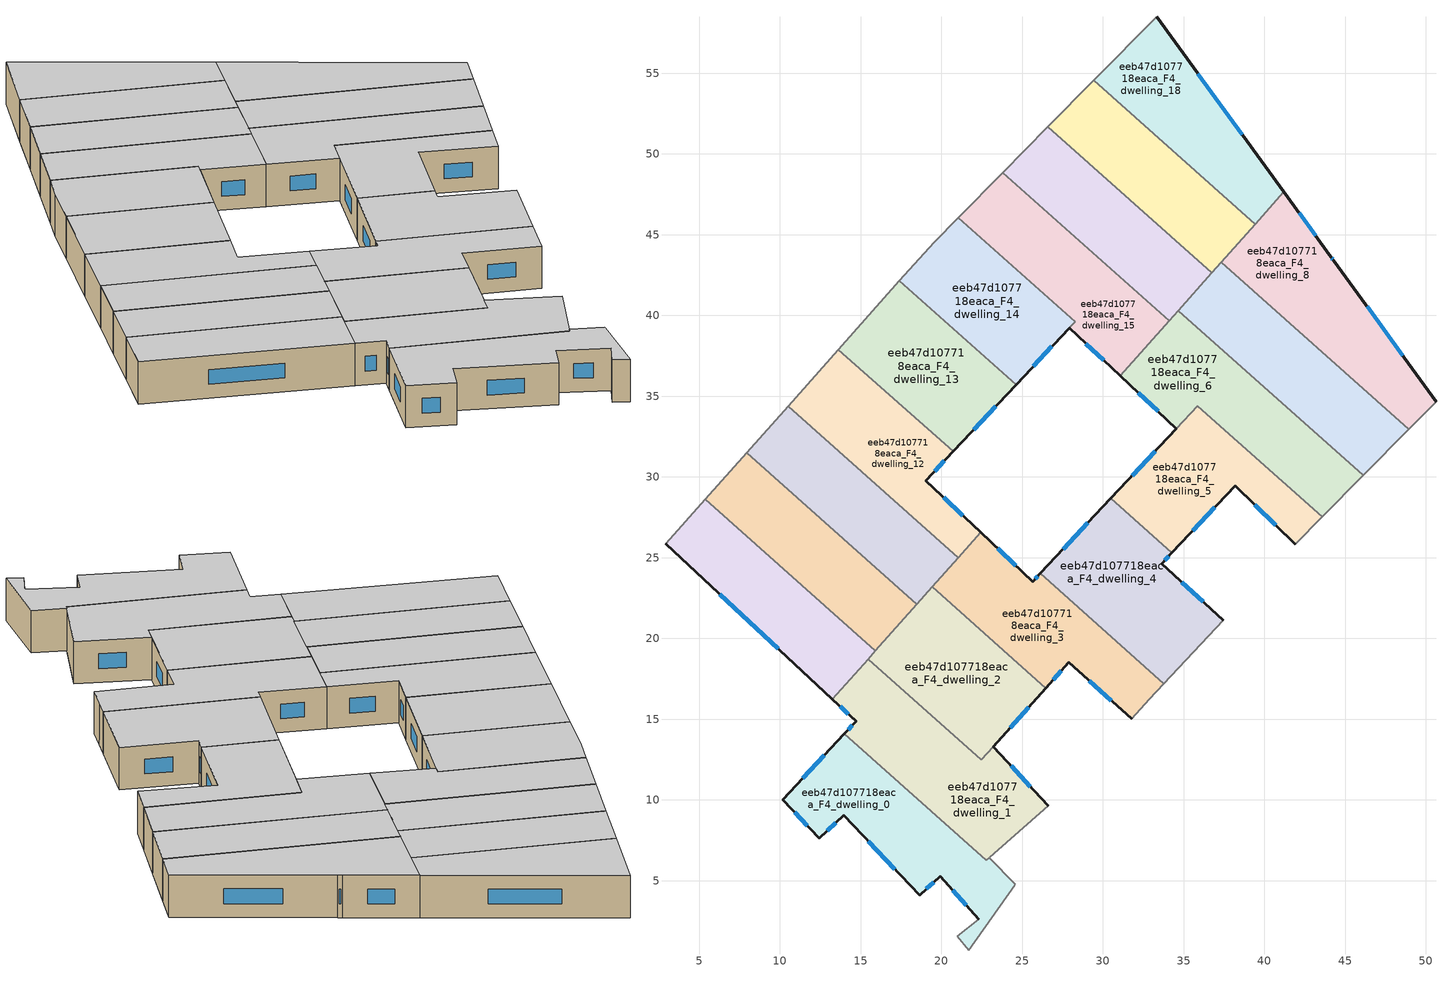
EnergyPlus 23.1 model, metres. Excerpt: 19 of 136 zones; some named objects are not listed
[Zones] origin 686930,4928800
eeb47d107718eaca_F4_dwelling_0
 floor to eeb47d107718eaca_F3_dwelling_0 (EU_floor_Construction): 22.98,6.44 24.58,4.78 24.53,4.71 21.7,0.7 20.98,1.57 22.31,2.61 19.94,5.29 18.66,4.11 13.96,9.07 12.45,7.63 10.18,10.03 13.99,14.1 22.79,6.27 z12
 wall outside (EU_wall_Construction): 13.99,14.1 10.18,10.03 12.45,7.63 13.96,9.07 18.66,4.11 19.94,5.29 22.31,2.61 z12:15
 wall adiabatic (EU_wall_Construction): 22.31,2.61 20.98,1.57 21.7,0.7 24.53,4.71 24.58,4.78 22.98,6.44 z12:15
 wall to eeb47d107718eaca_F4_dwelling_1 (EU_wall_Construction): 22.98,6.44 22.79,6.27 13.99,14.1 z12:15
 window (EU_Window_Construction): 20.71,4.41 21.54,3.48 / 19.07,4.49 19.52,4.9 / 15.49,7.45 17.13,5.72 / 12.94,8.1 13.47,8.6 / 10.92,9.25 11.71,8.41 / 12.75,12.77 11.42,11.35 z12.98:14.02
 ceiling to eeb47d107718eaca_F5_dwelling_0 (EU_floor_Construction): 21.7,0.7 24.53,4.71 24.58,4.78 22.98,6.44 22.79,6.27 13.99,14.1 10.18,10.03 12.45,7.63 13.96,9.07 18.66,4.11 19.94,5.29 22.31,2.61 20.98,1.57 z15
eeb47d107718eaca_F4_dwelling_1
 floor to eeb47d107718eaca_F3_dwelling_1 (EU_floor_Construction): 23.2,13.29 26.63,9.63 22.98,6.44 22.79,6.27 13.99,14.1 14.72,14.88 13.25,16.24 15.46,18.73 22.47,12.49 z12
 wall outside (EU_wall_Construction): 13.25,16.24 14.72,14.88 13.99,14.1 / 26.63,9.63 23.2,13.29 z12:15
 wall adiabatic (EU_wall_Construction): 22.98,6.44 26.63,9.63 z12:15
 wall to eeb47d107718eaca_F4_dwelling_9 (EU_wall_Construction): 15.46,18.73 13.25,16.24 z12:15
 wall to eeb47d107718eaca_F4_dwelling_2 (EU_wall_Construction): 23.2,13.29 22.47,12.49 15.46,18.73 z12:15
 window (EU_Window_Construction): 14.48,14.62 14.23,14.35 / 13.73,15.8 14.24,15.32 / 25.51,10.83 24.31,12.1 z12.98:14.02
 ceiling to eeb47d107718eaca_F5_dwelling_1 (EU_floor_Construction): 26.63,9.63 23.2,13.29 22.47,12.49 15.46,18.73 13.25,16.24 14.72,14.88 13.99,14.1 22.79,6.27 22.98,6.44 z15
eeb47d107718eaca_F4_dwelling_10
 floor to eeb47d107718eaca_F3_dwelling_10 (EU_floor_Construction): 18.48,22.12 15.92,19.24 5.38,28.62 7.94,31.5 z12
 wall to eeb47d107718eaca_F4_dwelling_9 (EU_wall_Construction): 5.38,28.62 15.92,19.24 z12:15
 wall adiabatic (EU_wall_Construction): 7.94,31.5 5.38,28.62 z12:15
 wall to eeb47d107718eaca_F4_dwelling_11 (EU_wall_Construction): 18.48,22.12 7.94,31.5 z12:15
 wall to eeb47d107718eaca_F4_dwelling_2 (EU_wall_Construction): 15.92,19.24 18.48,22.12 z12:15
 ceiling to eeb47d107718eaca_F5_dwelling_10 (EU_floor_Construction): 15.92,19.24 18.48,22.12 7.94,31.5 5.38,28.62 z15
eeb47d107718eaca_F4_dwelling_11
 floor to eeb47d107718eaca_F3_dwelling_11 (EU_floor_Construction): 21.05,25 18.48,22.12 7.94,31.5 10.51,34.38 z12
 wall adiabatic (EU_wall_Construction): 10.51,34.38 7.94,31.5 z12:15
 wall to eeb47d107718eaca_F4_dwelling_12 (EU_wall_Construction): 21.05,25 10.51,34.38 z12:15
 wall to eeb47d107718eaca_F4_dwelling_3 (EU_wall_Construction): 19.43,23.19 21.05,25 z12:15
 wall to eeb47d107718eaca_F4_dwelling_2 (EU_wall_Construction): 18.48,22.12 19.43,23.19 z12:15
 ceiling to eeb47d107718eaca_F5_dwelling_11 (EU_floor_Construction): 18.48,22.12 21.05,25 10.51,34.38 7.94,31.5 z15
eeb47d107718eaca_F4_dwelling_12
 floor to eeb47d107718eaca_F3_dwelling_12 (EU_floor_Construction): 20.72,31.58 19.03,29.77 22.43,26.56 21.05,25 10.51,34.38 13.63,37.89 z12
 wall outside (EU_wall_Construction): 22.43,26.56 19.03,29.77 20.72,31.58 z12:15
 wall adiabatic (EU_wall_Construction): 13.63,37.89 10.51,34.38 z12:15
 wall to eeb47d107718eaca_F4_dwelling_13 (EU_wall_Construction): 20.72,31.58 13.63,37.89 z12:15
 wall to eeb47d107718eaca_F4_dwelling_3 (EU_wall_Construction): 21.05,25.01 22.43,26.56 z12:15
 window (EU_Window_Construction): 21.32,27.61 20.13,28.73 / 19.58,30.36 20.17,30.99 z12.98:14.02
 ceiling to eeb47d107718eaca_F5_dwelling_12 (EU_floor_Construction): 21.05,25 22.43,26.56 19.03,29.77 20.72,31.58 13.63,37.89 10.51,34.38 z15
eeb47d107718eaca_F4_dwelling_13
 floor to eeb47d107718eaca_F3_dwelling_13 (EU_floor_Construction): 24.62,35.71 20.72,31.58 13.63,37.89 17.41,42.14 z12
 wall outside (EU_wall_Construction): 20.72,31.58 24.62,35.71 z12:15
 wall adiabatic (EU_wall_Construction): 17.41,42.14 13.63,37.89 z12:15
 wall to eeb47d107718eaca_F4_dwelling_14 (EU_wall_Construction): 24.62,35.71 17.41,42.14 z12:15
 window (EU_Window_Construction): 21.99,32.92 23.35,34.37 z12.98:14.02
 ceiling to eeb47d107718eaca_F5_dwelling_13 (EU_floor_Construction): 20.72,31.58 24.62,35.71 17.41,42.14 13.63,37.89 z15
eeb47d107718eaca_F4_dwelling_14
 floor to eeb47d107718eaca_F3_dwelling_14 (EU_floor_Construction): 28.28,39.61 24.62,35.71 17.41,42.14 19.55,44.54 21.04,46.05 z12
 wall outside (EU_wall_Construction): 24.62,35.71 27.92,39.22 z12:15
 wall adiabatic (EU_wall_Construction): 21.04,46.05 19.55,44.54 17.41,42.14 z12:15
 wall to eeb47d107718eaca_F4_dwelling_15 (EU_wall_Construction): 27.93,39.22 28.29,39.61 / 28.28,39.61 21.04,46.05 z12:15
 window (EU_Window_Construction): 25.7,36.85 26.85,38.08 z12.98:14.02
 ceiling to eeb47d107718eaca_F5_dwelling_14 (EU_floor_Construction): 24.62,35.71 28.28,39.61 21.04,46.05 19.55,44.54 17.41,42.14 z15
eeb47d107718eaca_F4_dwelling_15
 floor to eeb47d107718eaca_F3_dwelling_15 (EU_floor_Construction): 34.1,39.67 31.07,36.27 27.93,39.22 28.29,39.61 21.04,46.05 23.8,48.84 z12
 wall outside (EU_wall_Construction): 27.93,39.22 31.07,36.27 z12:15
 wall adiabatic (EU_wall_Construction): 23.8,48.84 21.04,46.05 z12:15
 wall to eeb47d107718eaca_F4_dwelling_16 (EU_wall_Construction): 34.1,39.67 23.8,48.84 z12:15
 wall to eeb47d107718eaca_F4_dwelling_6 (EU_wall_Construction): 31.07,36.27 34.1,39.67 z12:15
 window (EU_Window_Construction): 28.95,38.26 30.05,37.23 z12.98:14.02
 ceiling to eeb47d107718eaca_F5_dwelling_15 (EU_floor_Construction): 31.07,36.27 34.1,39.67 23.8,48.84 21.04,46.05 28.29,39.61 27.93,39.22 z15
eeb47d107718eaca_F4_dwelling_16
 floor to eeb47d107718eaca_F3_dwelling_16 (EU_floor_Construction): 36.74,42.65 34.1,39.67 23.8,48.84 26.59,51.68 z12
 wall adiabatic (EU_wall_Construction): 26.59,51.68 23.8,48.84 z12:15
 wall to eeb47d107718eaca_F4_dwelling_17 (EU_wall_Construction): 36.74,42.65 26.59,51.68 z12:15
 wall to eeb47d107718eaca_F4_dwelling_7 (EU_wall_Construction): 34.66,40.3 36.74,42.65 z12:15
 wall to eeb47d107718eaca_F4_dwelling_6 (EU_wall_Construction): 34.1,39.68 34.66,40.3 z12:15
 ceiling to eeb47d107718eaca_F5_dwelling_16 (EU_floor_Construction): 34.1,39.67 36.74,42.65 26.59,51.68 23.8,48.84 z15
eeb47d107718eaca_F4_dwelling_17
 floor to eeb47d107718eaca_F3_dwelling_17 (EU_floor_Construction): 39.43,45.66 36.74,42.65 26.59,51.68 29.44,54.55 z12
 wall adiabatic (EU_wall_Construction): 29.44,54.55 26.59,51.68 z12:15
 wall to eeb47d107718eaca_F4_dwelling_18 (EU_wall_Construction): 39.43,45.66 29.44,54.55 z12:15
 wall to eeb47d107718eaca_F4_dwelling_8 (EU_wall_Construction): 37.32,43.3 39.43,45.66 z12:15
 wall to eeb47d107718eaca_F4_dwelling_7 (EU_wall_Construction): 36.74,42.65 37.32,43.3 z12:15
 ceiling to eeb47d107718eaca_F5_dwelling_17 (EU_floor_Construction): 36.74,42.65 39.43,45.66 29.44,54.55 26.59,51.68 z15
eeb47d107718eaca_F4_dwelling_18
 floor to eeb47d107718eaca_F3_dwelling_18 (EU_floor_Construction): 33.33,58.49 41.2,47.65 39.43,45.66 29.44,54.55 z12
 wall outside (EU_wall_Construction): 41.2,47.65 33.33,58.49 z12:15
 wall adiabatic (EU_wall_Construction): 33.33,58.49 29.44,54.55 z12:15
 wall to eeb47d107718eaca_F4_dwelling_8 (EU_wall_Construction): 39.43,45.66 41.2,47.65 z12:15
 window (EU_Window_Construction): 38.64,51.18 35.89,54.97 z12.98:14.02
 ceiling to eeb47d107718eaca_F5_dwelling_18 (EU_floor_Construction): 39.43,45.66 41.2,47.65 33.33,58.49 29.44,54.55 z15
eeb47d107718eaca_F4_dwelling_2
 floor to eeb47d107718eaca_F3_dwelling_2 (EU_floor_Construction): 26.47,16.93 22.47,12.49 15.46,18.73 19.43,23.19 z12
 wall outside (EU_wall_Construction): 23.2,13.3 26.47,16.93 z12:15
 wall to eeb47d107718eaca_F4_dwelling_3 (EU_wall_Construction): 26.47,16.93 19.43,23.19 z12:15
 wall to eeb47d107718eaca_F4_dwelling_9 (EU_wall_Construction): 15.92,19.24 15.46,18.73 z12:15
 window (EU_Window_Construction): 24.26,14.48 25.41,15.75 z12.98:14.02
 ceiling to eeb47d107718eaca_F5_dwelling_2 (EU_floor_Construction): 22.47,12.49 26.47,16.93 19.43,23.19 15.46,18.73 z15
eeb47d107718eaca_F4_dwelling_3
 floor to eeb47d107718eaca_F3_dwelling_3 (EU_floor_Construction): 26.12,24.02 33.78,17.2 32.88,16.23 31.78,15.01 27.9,18.51 26.47,16.93 19.43,23.19 22.43,26.56 25.65,23.52 z12
 wall outside (EU_wall_Construction): 26.47,16.93 27.9,18.51 31.78,15.01 / 26.12,24.02 25.65,23.52 22.43,26.56 z12:15
 wall to eeb47d107718eaca_F4_dwelling_4 (EU_wall_Construction): 33.78,17.2 26.12,24.02 z12:15
 wall adiabatic (EU_wall_Construction): 31.78,15.01 32.88,16.23 33.78,17.2 z12:15
 window (EU_Window_Construction): 29.16,17.38 30.52,16.15 / 26.93,17.44 27.43,18 / 24.6,24.51 23.48,25.57 / 25.96,23.86 25.8,23.69 z12.98:14.02
 ceiling to eeb47d107718eaca_F5_dwelling_3 (EU_floor_Construction): 32.88,16.23 33.78,17.2 26.12,24.02 25.65,23.52 22.43,26.56 19.43,23.19 26.47,16.93 27.9,18.51 31.78,15.01 z15
eeb47d107718eaca_F4_dwelling_4
 floor to eeb47d107718eaca_F3_dwelling_4 (EU_floor_Construction): 34.28,25.31 33.64,24.63 37.46,21.12 33.78,17.2 26.12,24.02 30.49,28.68 z12
 wall outside (EU_wall_Construction): 37.46,21.12 33.64,24.63 34.28,25.31 / 30.49,28.68 26.12,24.02 z12:15
 wall adiabatic (EU_wall_Construction): 33.78,17.2 37.46,21.12 z12:15
 wall to eeb47d107718eaca_F4_dwelling_5 (EU_wall_Construction): 34.28,25.31 30.49,28.68 z12:15
 window (EU_Window_Construction): 36.21,22.27 34.88,23.49 / 29.07,27.16 27.54,25.54 / 33.85,24.85 34.07,25.09 z12.98:14.02
 ceiling to eeb47d107718eaca_F5_dwelling_4 (EU_floor_Construction): 33.78,17.2 37.46,21.12 33.64,24.63 34.28,25.31 30.49,28.68 26.12,24.02 z15
eeb47d107718eaca_F4_dwelling_5
 floor to eeb47d107718eaca_F3_dwelling_5 (EU_floor_Construction): 43.58,27.52 41.92,25.83 38.21,29.46 34.28,25.31 30.49,28.68 35.87,34.39 z12
 wall outside (EU_wall_Construction): 34.28,25.31 38.21,29.46 41.92,25.83 / 34.55,32.99 30.49,28.68 z12:15
 wall adiabatic (EU_wall_Construction): 41.92,25.83 43.58,27.52 z12:15
 wall to eeb47d107718eaca_F4_dwelling_6 (EU_wall_Construction): 35.86,34.39 34.55,32.99 / 43.58,27.52 35.87,34.39 z12:15
 window (EU_Window_Construction): 35.56,26.66 36.93,28.11 / 39.41,28.28 40.71,27.01 / 33.23,31.59 31.81,30.08 z12.98:14.02
 ceiling to eeb47d107718eaca_F5_dwelling_5 (EU_floor_Construction): 41.92,25.83 43.58,27.52 35.87,34.39 30.49,28.68 34.28,25.31 38.21,29.46 z15
eeb47d107718eaca_F4_dwelling_6
 floor to eeb47d107718eaca_F3_dwelling_6 (EU_floor_Construction): 46.12,30.1 43.58,27.52 35.86,34.39 34.55,32.99 31.07,36.27 34.66,40.3 z12
 wall outside (EU_wall_Construction): 31.07,36.27 34.55,32.99 z12:15
 wall to eeb47d107718eaca_F4_dwelling_7 (EU_wall_Construction): 46.12,30.1 34.66,40.3 z12:15
 wall adiabatic (EU_wall_Construction): 43.58,27.52 46.12,30.1 z12:15
 window (EU_Window_Construction): 32.2,35.2 33.42,34.06 z12.98:14.02
 ceiling to eeb47d107718eaca_F5_dwelling_6 (EU_floor_Construction): 43.58,27.52 46.12,30.1 34.66,40.3 31.07,36.27 34.55,32.99 35.86,34.39 z15
eeb47d107718eaca_F4_dwelling_7
 floor to eeb47d107718eaca_F3_dwelling_7 (EU_floor_Construction): 48.94,32.96 46.16,30.13 46.12,30.1 34.66,40.3 37.32,43.3 z12
 wall to eeb47d107718eaca_F4_dwelling_8 (EU_wall_Construction): 48.94,32.96 37.32,43.3 z12:15
 wall adiabatic (EU_wall_Construction): 46.12,30.1 46.16,30.13 48.94,32.96 z12:15
 ceiling to eeb47d107718eaca_F5_dwelling_7 (EU_floor_Construction): 46.16,30.13 48.94,32.96 37.32,43.3 34.66,40.3 46.12,30.1 z15
eeb47d107718eaca_F4_dwelling_8
 floor to eeb47d107718eaca_F3_dwelling_8 (EU_floor_Construction): 44.3,43.39 50.63,34.66 48.94,32.96 37.32,43.3 41.2,47.65 44.12,43.63 z12
 wall outside (EU_wall_Construction): 50.63,34.66 44.3,43.39 44.12,43.63 41.2,47.65 z12:15
 wall adiabatic (EU_wall_Construction): 48.94,32.96 50.63,34.66 z12:15
 window (EU_Window_Construction): 43.17,44.94 42.15,46.35 / 44.24,43.47 44.18,43.56 / 48.57,37.5 46.36,40.55 z12.98:14.02
 ceiling to eeb47d107718eaca_F5_dwelling_8 (EU_floor_Construction): 48.94,32.96 50.63,34.66 44.3,43.39 44.12,43.63 41.2,47.65 37.32,43.3 z15
eeb47d107718eaca_F4_dwelling_9
 floor to eeb47d107718eaca_F3_dwelling_9 (EU_floor_Construction): 15.92,19.24 13.25,16.24 2.92,25.86 5.38,28.62 z12
 wall outside (EU_wall_Construction): 2.92,25.86 13.25,16.24 z12:15
 wall adiabatic (EU_wall_Construction): 5.38,28.62 2.92,25.86 z12:15
 window (EU_Window_Construction): 6.28,22.73 9.89,19.37 z12.98:14.02
 ceiling to eeb47d107718eaca_F5_dwelling_9 (EU_floor_Construction): 13.25,16.24 15.92,19.24 5.38,28.62 2.92,25.86 z15
[Building]
EU S2 Campaign: North Axis=0; Terrain=City; Solar Distribution=FullExterior
[Site:Location]
Bologna: Latitude=44.5; Longitude=11.25; Time Zone=1; Elevation=37
[SizingPeriod:WeatherFileDays]
AnnualSizingPeriod: Begin Month=1; Begin Day of Month=1; End Month=12; End Day of Month=31; Day of Week for Start Day=Monday; Use Weather File Daylight Saving Period=No; Use Weather File Rain and Snow Indicators=No
[MATERIAL]
EU_InternalMass_Material: Roughness=MediumRough; Thickness=0.1; Conductivity=1; Density=1800; Specific Heat=900; Thermal Absorptance=0.9; Solar Absorptance=0.7; Visible Absorptance=0.7
[MATERIAL:NOMASS] Roughness=MediumRough; Thermal Absorptance=0.9; Solar Absorptance=0.7; Visible Absorptance=0.7
Name | Thermal Resistance
EU_wall_NoMass | 0.905828
EU_floor_NoMass | 0.67114
[WINDOWMATERIAL:SIMPLEGLAZINGSYSTEM]
EU_Window_SimpleGlazing: UFactor=4.52486; Solar Heat Gain Coefficient=0.85; Visible Transmittance=0.85
[CONSTRUCTION]
EU_wall_Construction: EU_wall_NoMass
EU_floor_Construction: EU_floor_NoMass
EU_Window_Construction: EU_Window_SimpleGlazing
EU_InternalMass_Construction: EU_InternalMass_Material
[ZONE] Type=1; Multiplier=1; Ceiling Height=autocalculate; Floor Area=autocalculate; Part of Total Floor Area=Yes
Name | Volume
eeb47d107718eaca_F4_dwelling_0 | 182.557
eeb47d107718eaca_F4_dwelling_1 | 193.08
eeb47d107718eaca_F4_dwelling_10 | 163.303
eeb47d107718eaca_F4_dwelling_11 | 163.243
eeb47d107718eaca_F4_dwelling_12 | 163.288
eeb47d107718eaca_F4_dwelling_13 | 163.271
eeb47d107718eaca_F4_dwelling_14 | 155.679
eeb47d107718eaca_F4_dwelling_15 | 170.788
eeb47d107718eaca_F4_dwelling_16 | 163.302
eeb47d107718eaca_F4_dwelling_17 | 163.268
eeb47d107718eaca_F4_dwelling_18 | 163.282
eeb47d107718eaca_F4_dwelling_2 | 168.565
eeb47d107718eaca_F4_dwelling_3 | 181.417
eeb47d107718eaca_F4_dwelling_4 | 181.404
eeb47d107718eaca_F4_dwelling_5 | 154.619
eeb47d107718eaca_F4_dwelling_6 | 192.024
eeb47d107718eaca_F4_dwelling_7 | 185.857
eeb47d107718eaca_F4_dwelling_8 | 193.088
eeb47d107718eaca_F4_dwelling_9 | 163.255
[INTERNALMASS] Construction=EU_InternalMass_Construction
Name | Zone or ZoneList | Surface Area
eeb47d107718eaca_F4_dwelling_0_EU_InternalMass | eeb47d107718eaca_F4_dwelling_0 | 60.8521
eeb47d107718eaca_F4_dwelling_1_EU_InternalMass | eeb47d107718eaca_F4_dwelling_1 | 64.3628
eeb47d107718eaca_F4_dwelling_2_EU_InternalMass | eeb47d107718eaca_F4_dwelling_2 | 56.2024
eeb47d107718eaca_F4_dwelling_3_EU_InternalMass | eeb47d107718eaca_F4_dwelling_3 | 60.4723
eeb47d107718eaca_F4_dwelling_4_EU_InternalMass | eeb47d107718eaca_F4_dwelling_4 | 60.4682
eeb47d107718eaca_F4_dwelling_5_EU_InternalMass | eeb47d107718eaca_F4_dwelling_5 | 51.5604
eeb47d107718eaca_F4_dwelling_6_EU_InternalMass | eeb47d107718eaca_F4_dwelling_6 | 64.0023
eeb47d107718eaca_F4_dwelling_7_EU_InternalMass | eeb47d107718eaca_F4_dwelling_7 | 61.9569
eeb47d107718eaca_F4_dwelling_8_EU_InternalMass | eeb47d107718eaca_F4_dwelling_8 | 64.3634
eeb47d107718eaca_F4_dwelling_9_EU_InternalMass | eeb47d107718eaca_F4_dwelling_9 | 54.4182
eeb47d107718eaca_F4_dwelling_10_EU_InternalMass | eeb47d107718eaca_F4_dwelling_10 | 54.4345
eeb47d107718eaca_F4_dwelling_11_EU_InternalMass | eeb47d107718eaca_F4_dwelling_11 | 54.4146
eeb47d107718eaca_F4_dwelling_12_EU_InternalMass | eeb47d107718eaca_F4_dwelling_12 | 54.429
eeb47d107718eaca_F4_dwelling_13_EU_InternalMass | eeb47d107718eaca_F4_dwelling_13 | 54.4237
eeb47d107718eaca_F4_dwelling_14_EU_InternalMass | eeb47d107718eaca_F4_dwelling_14 | 51.9073
eeb47d107718eaca_F4_dwelling_15_EU_InternalMass | eeb47d107718eaca_F4_dwelling_15 | 56.93
eeb47d107718eaca_F4_dwelling_16_EU_InternalMass | eeb47d107718eaca_F4_dwelling_16 | 54.4339
eeb47d107718eaca_F4_dwelling_17_EU_InternalMass | eeb47d107718eaca_F4_dwelling_17 | 54.4225
eeb47d107718eaca_F4_dwelling_18_EU_InternalMass | eeb47d107718eaca_F4_dwelling_18 | 54.4269
[OTHEREQUIPMENT] Fuel Type=Electricity; Design Level Calculation Method=Watts/Area; Power per Zone Floor Area=1; Fraction Latent=0; Fraction Radiant=0; Fraction Lost=0; Carbon Dioxide Generation Rate=0; EndUse Subcategory=EU_Step8_InternalGains
Name | Zone or ZoneList or Space or SpaceList | Schedule
EU_Step8_InternalGain_eeb47d107718eaca_F4_dwelling_0_f000 | eeb47d107718eaca_F4_dwelling_0 | EU_Step8_GainSchedule_eeb47d107718eaca_F4_dwelling_0_f000
EU_Step8_InternalGain_eeb47d107718eaca_F4_dwelling_1_f000 | eeb47d107718eaca_F4_dwelling_1 | EU_Step8_GainSchedule_eeb47d107718eaca_F4_dwelling_1_f000
EU_Step8_InternalGain_eeb47d107718eaca_F4_dwelling_2_f000 | eeb47d107718eaca_F4_dwelling_2 | EU_Step8_GainSchedule_eeb47d107718eaca_F4_dwelling_2_f000
EU_Step8_InternalGain_eeb47d107718eaca_F4_dwelling_3_f000 | eeb47d107718eaca_F4_dwelling_3 | EU_Step8_GainSchedule_eeb47d107718eaca_F4_dwelling_3_f000
EU_Step8_InternalGain_eeb47d107718eaca_F4_dwelling_4_f000 | eeb47d107718eaca_F4_dwelling_4 | EU_Step8_GainSchedule_eeb47d107718eaca_F4_dwelling_4_f000
EU_Step8_InternalGain_eeb47d107718eaca_F4_dwelling_5_f000 | eeb47d107718eaca_F4_dwelling_5 | EU_Step8_GainSchedule_eeb47d107718eaca_F4_dwelling_5_f000
EU_Step8_InternalGain_eeb47d107718eaca_F4_dwelling_6_f000 | eeb47d107718eaca_F4_dwelling_6 | EU_Step8_GainSchedule_eeb47d107718eaca_F4_dwelling_6_f000
EU_Step8_InternalGain_eeb47d107718eaca_F4_dwelling_7_f000 | eeb47d107718eaca_F4_dwelling_7 | EU_Step8_GainSchedule_eeb47d107718eaca_F4_dwelling_7_f000
EU_Step8_InternalGain_eeb47d107718eaca_F4_dwelling_8_f000 | eeb47d107718eaca_F4_dwelling_8 | EU_Step8_GainSchedule_eeb47d107718eaca_F4_dwelling_8_f000
EU_Step8_InternalGain_eeb47d107718eaca_F4_dwelling_9_f000 | eeb47d107718eaca_F4_dwelling_9 | EU_Step8_GainSchedule_eeb47d107718eaca_F4_dwelling_9_f000
EU_Step8_InternalGain_eeb47d107718eaca_F4_dwelling_10_f000 | eeb47d107718eaca_F4_dwelling_10 | EU_Step8_GainSchedule_eeb47d107718eaca_F4_dwelling_10_f000
EU_Step8_InternalGain_eeb47d107718eaca_F4_dwelling_11_f000 | eeb47d107718eaca_F4_dwelling_11 | EU_Step8_GainSchedule_eeb47d107718eaca_F4_dwelling_11_f000
EU_Step8_InternalGain_eeb47d107718eaca_F4_dwelling_12_f000 | eeb47d107718eaca_F4_dwelling_12 | EU_Step8_GainSchedule_eeb47d107718eaca_F4_dwelling_12_f000
EU_Step8_InternalGain_eeb47d107718eaca_F4_dwelling_13_f000 | eeb47d107718eaca_F4_dwelling_13 | EU_Step8_GainSchedule_eeb47d107718eaca_F4_dwelling_13_f000
EU_Step8_InternalGain_eeb47d107718eaca_F4_dwelling_14_f000 | eeb47d107718eaca_F4_dwelling_14 | EU_Step8_GainSchedule_eeb47d107718eaca_F4_dwelling_14_f000
EU_Step8_InternalGain_eeb47d107718eaca_F4_dwelling_15_f000 | eeb47d107718eaca_F4_dwelling_15 | EU_Step8_GainSchedule_eeb47d107718eaca_F4_dwelling_15_f000
EU_Step8_InternalGain_eeb47d107718eaca_F4_dwelling_16_f000 | eeb47d107718eaca_F4_dwelling_16 | EU_Step8_GainSchedule_eeb47d107718eaca_F4_dwelling_16_f000
EU_Step8_InternalGain_eeb47d107718eaca_F4_dwelling_17_f000 | eeb47d107718eaca_F4_dwelling_17 | EU_Step8_GainSchedule_eeb47d107718eaca_F4_dwelling_17_f000
EU_Step8_InternalGain_eeb47d107718eaca_F4_dwelling_18_f000 | eeb47d107718eaca_F4_dwelling_18 | EU_Step8_GainSchedule_eeb47d107718eaca_F4_dwelling_18_f000
[ZONEVENTILATION:DESIGNFLOWRATE] Schedule=EU_AlwaysOn; Design Flow Rate Calculation Method=AirChanges/Hour; Air Changes per Hour=0.73129; Ventilation Type=Natural; Fan Pressure Rise=0; Fan Total Efficiency=1; Constant Term Coefficient=1; Temperature Term Coefficient=0; Velocity Term Coefficient=0; Velocity Squared Term Coefficient=0; Minimum Indoor Temperature=-100; Maximum Indoor Temperature=100; Delta Temperature=-100; Minimum Outdoor Temperature=-100; Maximum Outdoor Temperature=100; Maximum Wind Speed=40
Name | Zone or ZoneList or Space or SpaceList
EU_ConstantAir_eeb47d107718eaca_F4_dwelling_0 | eeb47d107718eaca_F4_dwelling_0
EU_ConstantAir_eeb47d107718eaca_F4_dwelling_1 | eeb47d107718eaca_F4_dwelling_1
EU_ConstantAir_eeb47d107718eaca_F4_dwelling_2 | eeb47d107718eaca_F4_dwelling_2
EU_ConstantAir_eeb47d107718eaca_F4_dwelling_3 | eeb47d107718eaca_F4_dwelling_3
EU_ConstantAir_eeb47d107718eaca_F4_dwelling_4 | eeb47d107718eaca_F4_dwelling_4
EU_ConstantAir_eeb47d107718eaca_F4_dwelling_5 | eeb47d107718eaca_F4_dwelling_5
EU_ConstantAir_eeb47d107718eaca_F4_dwelling_6 | eeb47d107718eaca_F4_dwelling_6
EU_ConstantAir_eeb47d107718eaca_F4_dwelling_7 | eeb47d107718eaca_F4_dwelling_7
EU_ConstantAir_eeb47d107718eaca_F4_dwelling_8 | eeb47d107718eaca_F4_dwelling_8
EU_ConstantAir_eeb47d107718eaca_F4_dwelling_9 | eeb47d107718eaca_F4_dwelling_9
EU_ConstantAir_eeb47d107718eaca_F4_dwelling_10 | eeb47d107718eaca_F4_dwelling_10
EU_ConstantAir_eeb47d107718eaca_F4_dwelling_11 | eeb47d107718eaca_F4_dwelling_11
EU_ConstantAir_eeb47d107718eaca_F4_dwelling_12 | eeb47d107718eaca_F4_dwelling_12
EU_ConstantAir_eeb47d107718eaca_F4_dwelling_13 | eeb47d107718eaca_F4_dwelling_13
EU_ConstantAir_eeb47d107718eaca_F4_dwelling_14 | eeb47d107718eaca_F4_dwelling_14
EU_ConstantAir_eeb47d107718eaca_F4_dwelling_15 | eeb47d107718eaca_F4_dwelling_15
EU_ConstantAir_eeb47d107718eaca_F4_dwelling_16 | eeb47d107718eaca_F4_dwelling_16
EU_ConstantAir_eeb47d107718eaca_F4_dwelling_17 | eeb47d107718eaca_F4_dwelling_17
EU_ConstantAir_eeb47d107718eaca_F4_dwelling_18 | eeb47d107718eaca_F4_dwelling_18
[HVACTEMPLATE:ZONE:IDEALLOADSAIRSYSTEM] System Availability Schedule=EU_AlwaysOn; Maximum Heating Supply Air Temperature=50; Minimum Cooling Supply Air Temperature=13; Maximum Heating Supply Air Humidity Ratio=0.0156; Minimum Cooling Supply Air Humidity Ratio=0.0077; Heating Limit=NoLimit; Cooling Limit=NoLimit; Heating Availability Schedule=EU_AlwaysOn; Cooling Availability Schedule=EU_CoolingOff; Dehumidification Control Type=ConstantSensibleHeatRatio; Cooling Sensible Heat Ratio=0.7; Dehumidification Setpoint=60; Humidification Control Type=None; Humidification Setpoint=30; Outdoor Air Method=None; Outdoor Air Flow Rate per Person=0.00944; Outdoor Air Flow Rate per Zone Floor Area=0; Outdoor Air Flow Rate per Zone=0; Demand Controlled Ventilation Type=None; Outdoor Air Economizer Type=NoEconomizer; Heat Recovery Type=None; Sensible Heat Recovery Effectiveness=0.7; Latent Heat Recovery Effectiveness=0.65
Name | Template Thermostat
eeb47d107718eaca_F4_dwelling_0 | EU_HeatOnly_eeb47d107718eaca_F4_dwelling_0
eeb47d107718eaca_F4_dwelling_1 | EU_HeatOnly_eeb47d107718eaca_F4_dwelling_1
eeb47d107718eaca_F4_dwelling_2 | EU_HeatOnly_eeb47d107718eaca_F4_dwelling_2
eeb47d107718eaca_F4_dwelling_3 | EU_HeatOnly_eeb47d107718eaca_F4_dwelling_3
eeb47d107718eaca_F4_dwelling_4 | EU_HeatOnly_eeb47d107718eaca_F4_dwelling_4
eeb47d107718eaca_F4_dwelling_5 | EU_HeatOnly_eeb47d107718eaca_F4_dwelling_5
eeb47d107718eaca_F4_dwelling_6 | EU_HeatOnly_eeb47d107718eaca_F4_dwelling_6
eeb47d107718eaca_F4_dwelling_7 | EU_HeatOnly_eeb47d107718eaca_F4_dwelling_7
eeb47d107718eaca_F4_dwelling_8 | EU_HeatOnly_eeb47d107718eaca_F4_dwelling_8
eeb47d107718eaca_F4_dwelling_9 | EU_HeatOnly_eeb47d107718eaca_F4_dwelling_9
eeb47d107718eaca_F4_dwelling_10 | EU_HeatOnly_eeb47d107718eaca_F4_dwelling_10
eeb47d107718eaca_F4_dwelling_11 | EU_HeatOnly_eeb47d107718eaca_F4_dwelling_11
eeb47d107718eaca_F4_dwelling_12 | EU_HeatOnly_eeb47d107718eaca_F4_dwelling_12
eeb47d107718eaca_F4_dwelling_13 | EU_HeatOnly_eeb47d107718eaca_F4_dwelling_13
eeb47d107718eaca_F4_dwelling_14 | EU_HeatOnly_eeb47d107718eaca_F4_dwelling_14
eeb47d107718eaca_F4_dwelling_15 | EU_HeatOnly_eeb47d107718eaca_F4_dwelling_15
eeb47d107718eaca_F4_dwelling_16 | EU_HeatOnly_eeb47d107718eaca_F4_dwelling_16
eeb47d107718eaca_F4_dwelling_17 | EU_HeatOnly_eeb47d107718eaca_F4_dwelling_17
eeb47d107718eaca_F4_dwelling_18 | EU_HeatOnly_eeb47d107718eaca_F4_dwelling_18
[SIZING:ZONE] Zone Cooling Design Supply Air Temperature Input Method=SupplyAirTemperature; Zone Cooling Design Supply Air Temperature=13; Zone Heating Design Supply Air Temperature Input Method=SupplyAirTemperature; Zone Heating Design Supply Air Temperature=50; Zone Cooling Design Supply Air Humidity Ratio=0.008; Zone Heating Design Supply Air Humidity Ratio=0.008; Cooling Design Air Flow Method=DesignDay; Cooling Design Air Flow Rate=0; Cooling Minimum Air Flow per Zone Floor Area=0.000762; Cooling Minimum Air Flow=0; Cooling Minimum Air Flow Fraction=0.2; Heating Design Air Flow Method=DesignDay; Heating Design Air Flow Rate=0; Heating Maximum Air Flow per Zone Floor Area=0.002032; Heating Maximum Air Flow=0.141576; Heating Maximum Air Flow Fraction=0.3; Account for Dedicated Outdoor Air System=No; Dedicated Outdoor Air System Control Strategy=NeutralSupplyAir; Dedicated Outdoor Air Low Setpoint Temperature for Design=autosize; Dedicated Outdoor Air High Setpoint Temperature for Design=autosize; Zone Load Sizing Method=Sensible Load Only No Latent Load; Zone Latent Cooling Design Supply Air Humidity Ratio Input Method=HumidityRatioDifference; Zone Cooling Design Supply Air Humidity Ratio Difference=0.005; Zone Latent Heating Design Supply Air Humidity Ratio Input Method=HumidityRatioDifference; Zone Humidification Design Supply Air Humidity Ratio Difference=0.005
eeb47d107718eaca_F4_dwelling_0; eeb47d107718eaca_F4_dwelling_1; eeb47d107718eaca_F4_dwelling_2; eeb47d107718eaca_F4_dwelling_3; eeb47d107718eaca_F4_dwelling_4; eeb47d107718eaca_F4_dwelling_5; eeb47d107718eaca_F4_dwelling_6; eeb47d107718eaca_F4_dwelling_7; eeb47d107718eaca_F4_dwelling_8; eeb47d107718eaca_F4_dwelling_9; eeb47d107718eaca_F4_dwelling_10; eeb47d107718eaca_F4_dwelling_11; eeb47d107718eaca_F4_dwelling_12; eeb47d107718eaca_F4_dwelling_13; eeb47d107718eaca_F4_dwelling_14; eeb47d107718eaca_F4_dwelling_15; eeb47d107718eaca_F4_dwelling_16; eeb47d107718eaca_F4_dwelling_17; eeb47d107718eaca_F4_dwelling_18
[SCHEDULE:CONSTANT]
Name | Hourly Value
EU_AlwaysOn | 1
EU_CoolingOff | 0
[SCHEDULE:FILE] Column Number=1; Rows to Skip at Top=0; Number of Hours of Data=8760; Column Separator=Comma; Interpolate to Timestep=No; Minutes per Item=60; Adjust Schedule for Daylight Savings=Yes
Name | File
EU_Step8_GainSchedule_eeb47d107718eaca_F4_dwelling_0_f000 | ../../schedules/eeb47d107718eaca/eeb47d107718eaca_F4_dwelling_0_f000_gain.csv
EU_Step8_GainSchedule_eeb47d107718eaca_F4_dwelling_1_f000 | ../../schedules/eeb47d107718eaca/eeb47d107718eaca_F4_dwelling_1_f000_gain.csv
EU_Step8_GainSchedule_eeb47d107718eaca_F4_dwelling_2_f000 | ../../schedules/eeb47d107718eaca/eeb47d107718eaca_F4_dwelling_2_f000_gain.csv
EU_Step8_GainSchedule_eeb47d107718eaca_F4_dwelling_3_f000 | ../../schedules/eeb47d107718eaca/eeb47d107718eaca_F4_dwelling_3_f000_gain.csv
EU_Step8_GainSchedule_eeb47d107718eaca_F4_dwelling_4_f000 | ../../schedules/eeb47d107718eaca/eeb47d107718eaca_F4_dwelling_4_f000_gain.csv
EU_Step8_GainSchedule_eeb47d107718eaca_F4_dwelling_5_f000 | ../../schedules/eeb47d107718eaca/eeb47d107718eaca_F4_dwelling_5_f000_gain.csv
EU_Step8_GainSchedule_eeb47d107718eaca_F4_dwelling_6_f000 | ../../schedules/eeb47d107718eaca/eeb47d107718eaca_F4_dwelling_6_f000_gain.csv
EU_Step8_GainSchedule_eeb47d107718eaca_F4_dwelling_7_f000 | ../../schedules/eeb47d107718eaca/eeb47d107718eaca_F4_dwelling_7_f000_gain.csv
EU_Step8_GainSchedule_eeb47d107718eaca_F4_dwelling_8_f000 | ../../schedules/eeb47d107718eaca/eeb47d107718eaca_F4_dwelling_8_f000_gain.csv
EU_Step8_GainSchedule_eeb47d107718eaca_F4_dwelling_9_f000 | ../../schedules/eeb47d107718eaca/eeb47d107718eaca_F4_dwelling_9_f000_gain.csv
EU_Step8_GainSchedule_eeb47d107718eaca_F4_dwelling_10_f000 | ../../schedules/eeb47d107718eaca/eeb47d107718eaca_F4_dwelling_10_f000_gain.csv
EU_Step8_GainSchedule_eeb47d107718eaca_F4_dwelling_11_f000 | ../../schedules/eeb47d107718eaca/eeb47d107718eaca_F4_dwelling_11_f000_gain.csv
EU_Step8_GainSchedule_eeb47d107718eaca_F4_dwelling_12_f000 | ../../schedules/eeb47d107718eaca/eeb47d107718eaca_F4_dwelling_12_f000_gain.csv
EU_Step8_GainSchedule_eeb47d107718eaca_F4_dwelling_13_f000 | ../../schedules/eeb47d107718eaca/eeb47d107718eaca_F4_dwelling_13_f000_gain.csv
EU_Step8_GainSchedule_eeb47d107718eaca_F4_dwelling_14_f000 | ../../schedules/eeb47d107718eaca/eeb47d107718eaca_F4_dwelling_14_f000_gain.csv
EU_Step8_GainSchedule_eeb47d107718eaca_F4_dwelling_15_f000 | ../../schedules/eeb47d107718eaca/eeb47d107718eaca_F4_dwelling_15_f000_gain.csv
EU_Step8_GainSchedule_eeb47d107718eaca_F4_dwelling_16_f000 | ../../schedules/eeb47d107718eaca/eeb47d107718eaca_F4_dwelling_16_f000_gain.csv
EU_Step8_GainSchedule_eeb47d107718eaca_F4_dwelling_17_f000 | ../../schedules/eeb47d107718eaca/eeb47d107718eaca_F4_dwelling_17_f000_gain.csv
EU_Step8_GainSchedule_eeb47d107718eaca_F4_dwelling_18_f000 | ../../schedules/eeb47d107718eaca/eeb47d107718eaca_F4_dwelling_18_f000_gain.csv
